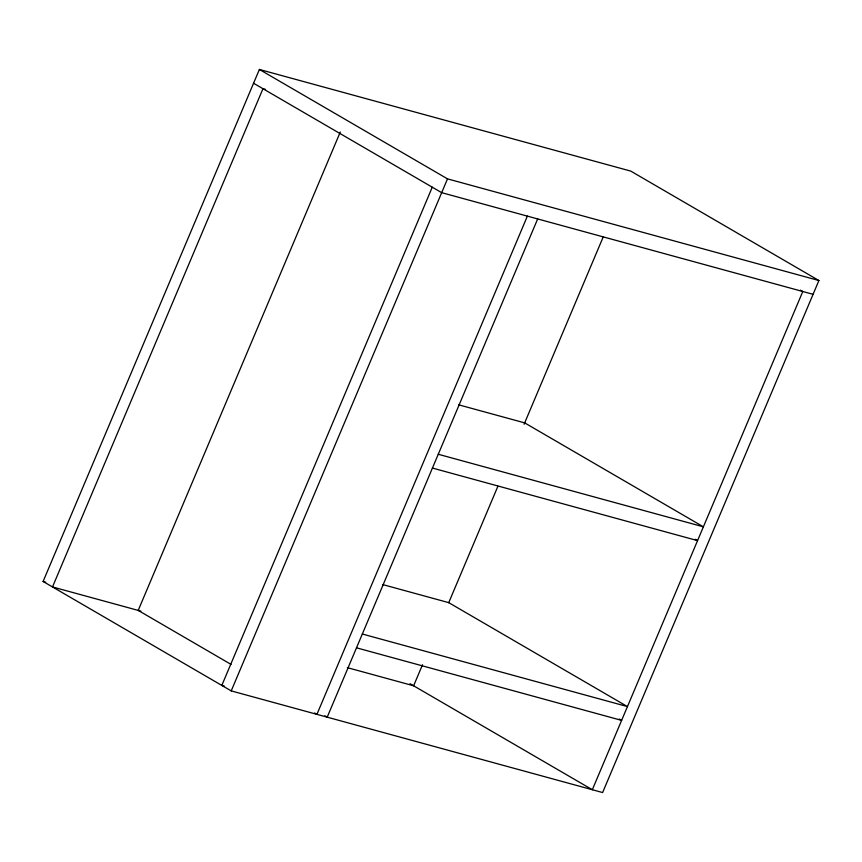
<?xml version="1.0" encoding="UTF-8"?>
<svg xmlns="http://www.w3.org/2000/svg" width="862" height="862" viewBox="0 0 862 862"><rect width="100%" height="100%" fill="white"/><g stroke="black" fill="none" stroke-linecap="round" stroke-linejoin="round"><path stroke-width="1.29" d="M43.1 581.473L259.387 69.456L630.779 171.107L818.9 280.527L602.613 792.544L231.221 690.893L43.1 581.473L45.697 582.184M340.296 132.005L138.211 610.404L231.048 664.408M432.271 187.194L221.814 685.419L224.411 686.13M231.221 690.893L447.507 178.865L818.9 280.527M527.382 216.125L316.925 714.35L314.598 713.003M537.672 218.937L327.204 717.162L324.888 715.816M422.52 664.721L413.62 685.786L347.364 667.651M448.693 602.753L497.902 486.254M524.085 424.276L603.131 237.136M265.561 89.432L262.964 88.721L52.507 586.947L140.84 611.126M813.071 294.319L441.678 192.668L253.557 83.248M458.713 404.828L524.678 422.876L703.381 526.822L438.262 454.252M432.433 468.055L697.563 540.625L695.235 539.267M382.782 584.587L448.736 602.646L627.45 706.592L362.331 634.023M356.502 647.815L621.621 720.384L619.304 719.037M800.464 290.16L802.791 291.507L592.323 789.732L410.021 683.695M259.387 69.456L447.507 178.865"/></g></svg>
